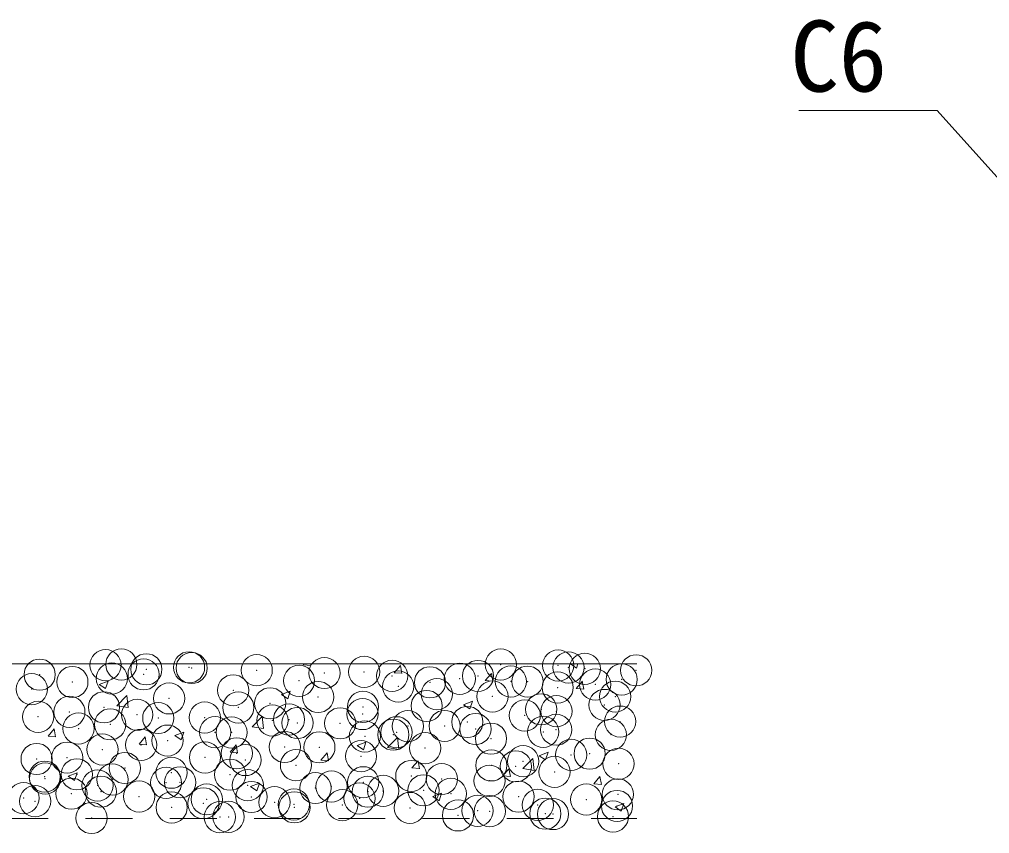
# Model space of a CAD drawing. Units: millimetres at full size, sheet at 1:25; details may follow other scales. Extents: x 18944 to 44294, y 17215 to 24678.
# Drawn here: x 20331.1 to 20719.7, y 22998.7 to 23325.1 of the extents above; entities that cross this region are included whole.
import ezdxf
from ezdxf.enums import TextEntityAlignment as Align

# ---------------------------------------------------------------- set-up
doc = ezdxf.new("R2010")
doc.units = ezdxf.units.MM
doc.header["$LTSCALE"] = 25
doc.header["$PDMODE"] = 32
doc.header["$PDSIZE"] = 12.5
doc.linetypes.add('USER3', pattern=[1.35, 0.75, -0.6])
for name, color, linetype, lineweight in [('0_2', 7, 'Continuous', 5), ('ハッチング', 8, 'Continuous', 5), ('寸法線', 7, 'Continuous', 9)]:
    doc.layers.add(name, color=color, linetype=linetype, lineweight=lineweight)
doc.styles.add('ＭＳ ゴシック', font='')
doc.styles.get('ＭＳ ゴシック').set_extended_font_data('MS Gothic')

msp = doc.modelspace()

# ---------------------------------------------------------------- linework, layer by layer
at = {"layer": '0_2', "lineweight": 20}
msp.add_line((20578.42, 23066.7), (19370.85, 23066.7), dxfattribs=at)
at = {"layer": '0_2', "linetype": 'USER3', "lineweight": 9}
msp.add_line((20256.34, 23004.7), (20578.42, 23004.7), dxfattribs=at)
at = {"layer": 'ハッチング'}
for p, q in [((20444.83, 23066.41), (20445.07, 23066.7)), ((20444.83, 23066.41), (20447.86, 23066.15)), ((20447.85, 23066.14), (20447.75, 23066.7)), ((20481.26, 23063.22), (20483.71, 23066.14)), ((20484.28, 23062.95), (20483.7, 23066.14)), ((20551.8, 23066.7), (20554.23, 23065.06)), ((20554.23, 23065.06), (20554.78, 23066.7)), ((20363.01, 23058.52), (20366.57, 23059.88)), ((20365.54, 23056.81), (20366.57, 23059.88)), ((20481.26, 23063.22), (20484.3, 23062.96)), ((20517.7, 23060.04), (20520.15, 23062.95)), ((20517.7, 23060.04), (20520.74, 23059.77)), ((20520.72, 23059.77), (20520.13, 23062.95)), ((20554.14, 23056.85), (20556.59, 23059.77)), ((20557.16, 23056.58), (20556.57, 23059.76)), ((20363.01, 23058.52), (20365.54, 23056.81)), ((20436.01, 23054.45), (20439.57, 23055.81)), ((20438.54, 23052.74), (20439.57, 23055.81)), ((20554.14, 23056.85), (20557.17, 23056.58)), ((20370.11, 23049.97), (20374.06, 23054.1)), ((20374.62, 23049.27), (20374.06, 23054.1)), ((20436.01, 23054.45), (20438.54, 23052.74)), ((20509.02, 23050.38), (20512.58, 23051.75)), ((20511.55, 23048.68), (20512.58, 23051.75)), ((20370.1, 23049.98), (20374.62, 23049.28)), ((20509.02, 23050.38), (20511.55, 23048.68)), ((20424.32, 23041.56), (20428.28, 23045.69)), ((20428.84, 23040.86), (20428.28, 23045.69)), ((20342.56, 23037.76), (20345.01, 23040.68)), ((20345.59, 23037.49), (20345, 23040.68)), ((20424.32, 23041.57), (20428.84, 23040.87)), ((20342.56, 23037.76), (20345.6, 23037.5)), ((20379, 23034.58), (20381.45, 23037.49)), ((20382.02, 23034.31), (20381.44, 23037.49)), ((20393.33, 23038.06), (20396.89, 23039.43)), ((20393.33, 23038.06), (20395.86, 23036.36)), ((20395.86, 23036.36), (20396.89, 23039.43)), ((20478.54, 23033.16), (20482.5, 23037.28)), ((20483.05, 23032.45), (20482.49, 23037.28)), ((20379, 23034.58), (20382.04, 23034.31)), ((20415.44, 23031.39), (20417.89, 23034.31)), ((20418.46, 23031.12), (20417.87, 23034.3)), ((20466.34, 23034), (20469.89, 23035.36)), ((20466.34, 23034), (20468.86, 23032.29)), ((20468.86, 23032.29), (20469.89, 23035.36)), ((20478.54, 23033.16), (20483.05, 23032.46)), ((20415.44, 23031.39), (20418.47, 23031.12)), ((20451.88, 23028.2), (20454.32, 23031.12)), ((20454.9, 23027.93), (20454.31, 23031.12)), ((20532.75, 23024.75), (20536.71, 23028.87)), ((20537.27, 23024.05), (20536.71, 23028.87)), ((20539.34, 23029.93), (20542.9, 23031.29)), ((20539.34, 23029.93), (20541.87, 23028.22)), ((20541.87, 23028.22), (20542.9, 23031.29)), ((20451.88, 23028.2), (20454.91, 23027.93)), ((20488.31, 23025.01), (20490.76, 23027.93)), ((20488.31, 23025.01), (20491.35, 23024.75)), ((20491.33, 23024.74), (20490.75, 23027.93)), ((20524.75, 23021.82), (20527.2, 23024.74)), ((20527.77, 23021.56), (20527.18, 23024.74)), ((20532.75, 23024.75), (20537.27, 23024.05)), ((20350.65, 23021.68), (20354.2, 23023.04)), ((20350.65, 23021.68), (20353.18, 23019.98)), ((20353.17, 23019.98), (20354.2, 23023.05)), ((20524.75, 23021.82), (20527.79, 23021.56)), ((20561.19, 23018.64), (20563.64, 23021.55)), ((20564.21, 23018.37), (20563.62, 23021.55)), ((20423.65, 23017.61), (20427.21, 23018.98)), ((20423.65, 23017.61), (20426.18, 23015.91)), ((20426.18, 23015.91), (20427.21, 23018.98)), ((20561.19, 23018.64), (20564.22, 23018.37)), ((20496.66, 23013.54), (20500.22, 23014.91)), ((20496.66, 23013.54), (20499.19, 23011.84)), ((20499.19, 23011.84), (20500.22, 23014.91)), ((20569.67, 23009.47), (20573.22, 23010.84)), ((20569.67, 23009.47), (20572.19, 23007.77)), ((20572.19, 23007.77), (20573.22, 23010.84))]:
    msp.add_line(p, q, dxfattribs=at)
for p in [(20365.58, 23066.24), (20371.91, 23066.51), (20399.03, 23065.36), (20400.06, 23065.07), (20523.9, 23066.46), (20546.86, 23066.12), (20551.02, 23065.31), (20339.19, 23062.43), (20380.82, 23062.54), (20381.92, 23064.57), (20426.14, 23064.21), (20453.26, 23063.07), (20469.17, 23063.54), (20480.38, 23061.92), (20514.78, 23061.9), (20557.58, 23064.77), (20578.14, 23064.16), (20352.29, 23059.49), (20368.1, 23060.86), (20443.09, 23059.97), (20482.82, 23057.69), (20495.54, 23059.36), (20507.5, 23060.78), (20527.95, 23059.69), (20534.62, 23059.63), (20546.68, 23057.27), (20561.73, 23058.49), (20572.34, 23060.52), (20336.02, 23056.64), (20416.7, 23056.16), (20450.74, 23053.46), (20498.32, 23054.6), (20520.59, 23053.69), (20569.75, 23053.62), (20391.04, 23052.91), (20431.5, 23050.93), (20468.7, 23049.52), (20494.21, 23049.88), (20565.45, 23050.29), (20338.57, 23045.52), (20351.09, 23047.51), (20364.96, 23049.33), (20378.21, 23046.36), (20418.78, 23049.26), (20468.55, 23046.63), (20533.5, 23046.08), (20540.12, 23048.53), (20546.21, 23047.76), (20367.46, 23042.5), (20386.7, 23045.03), (20405.33, 23045.22), (20432.44, 23044.07), (20439.07, 23044.43), (20442.47, 23043.06), (20459.56, 23042.92), (20486.68, 23041.78), (20501.41, 23041.86), (20510.5, 23043.45), (20571.72, 23043.61), (20354.74, 23040.83), (20409.45, 23039.35), (20416.08, 23039.25), (20480.87, 23038.36), (20482.17, 23039.33), (20513.8, 23040.63), (20540.92, 23039.49), (20546.06, 23040.36), (20568.03, 23038.34), (20379.82, 23034.26), (20390.42, 23035.99), (20469.46, 23037.65), (20519.98, 23036.78), (20364.34, 23032.42), (20418.13, 23030.9), (20437.37, 23033.43), (20451.24, 23033.28), (20493.59, 23032.97), (20552.09, 23030.25), (20559.52, 23030.75), (20337.96, 23028.61), (20350.19, 23029.17), (20405.42, 23029.22), (20421.62, 23028.19), (20441.85, 23026.14), (20467.93, 23029.72), (20532.85, 23027.72), (20571.1, 23026.7), (20354.09, 23022.46), (20373.33, 23025), (20391.99, 23023.11), (20415.46, 23022.34), (20520.13, 23026.05), (20529.9, 23025.67), (20545.44, 23023.45), (20341.2, 23021.55), (20341.38, 23020.79), (20368.32, 23020.4), (20389.81, 23019.08), (20395.43, 23019.26), (20468.81, 23019.29), (20488.05, 23021.82), (20500.27, 23020.58), (20519.36, 23019.87), (20351.91, 23014.73), (20362.37, 23018.02), (20363.72, 23015.51), (20422.55, 23018.11), (20449.67, 23016.97), (20456.09, 23017.62), (20470.65, 23015.5), (20476.79, 23015.82), (20492.97, 23016.06), (20503.91, 23014.67), (20570.81, 23014.44), (20332.74, 23012.94), (20337.34, 23011.7), (20379.03, 23013.58), (20404.77, 23010.86), (20406.14, 23012.43), (20424.01, 23013.39), (20433.26, 23011.29), (20467.31, 23012.81), (20531.02, 23013.53), (20558.14, 23012.38), (20392.05, 23009.19), (20441.02, 23010.41), (20441.23, 23009.23), (20460.38, 23010.14), (20487.5, 23009), (20514.62, 23007.85), (20519.49, 23007.69), (20538.72, 23010.22), (20541.74, 23006.7), (20570.48, 23009.79), (20359.97, 23004.96), (20411.39, 23005.33), (20414.85, 23005.42), (20506.77, 23006.01), (20544.82, 23006.54), (20568.85, 23005.56)]:
    msp.add_point(p, dxfattribs=at)
at = {"layer": '寸法線'}
msp.add_lwpolyline([(20761, 23219.29), (20698.67, 23288.62), (20643.34, 23288.62)], dxfattribs=at)

# ---------------------------------------------------------------- texts
at = {"layer": '寸法線', "style": 'ＭＳ ゴシック'}
msp.add_text('C6', height=28.48, dxfattribs=at).set_placement((20678.67, 23324.62), align=Align.TOP_RIGHT)

doc.saveas('drawing.dxf')
